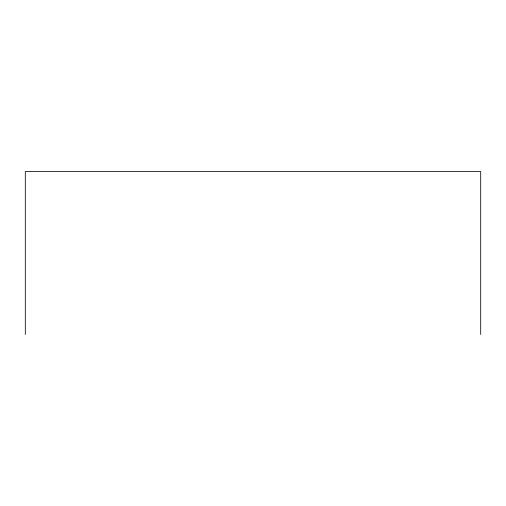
<?xml version="1.0" encoding="UTF-8"?>
<svg xmlns="http://www.w3.org/2000/svg" width="506" height="506" viewBox="0 0 506 506"><rect width="100%" height="100%" fill="white"/><g stroke="black" fill="none" stroke-linecap="round" stroke-linejoin="round"><path stroke-width="0.76" d="M480.7 334.479L480.7 171.521L25.3 171.521L25.3 334.479"/></g></svg>
